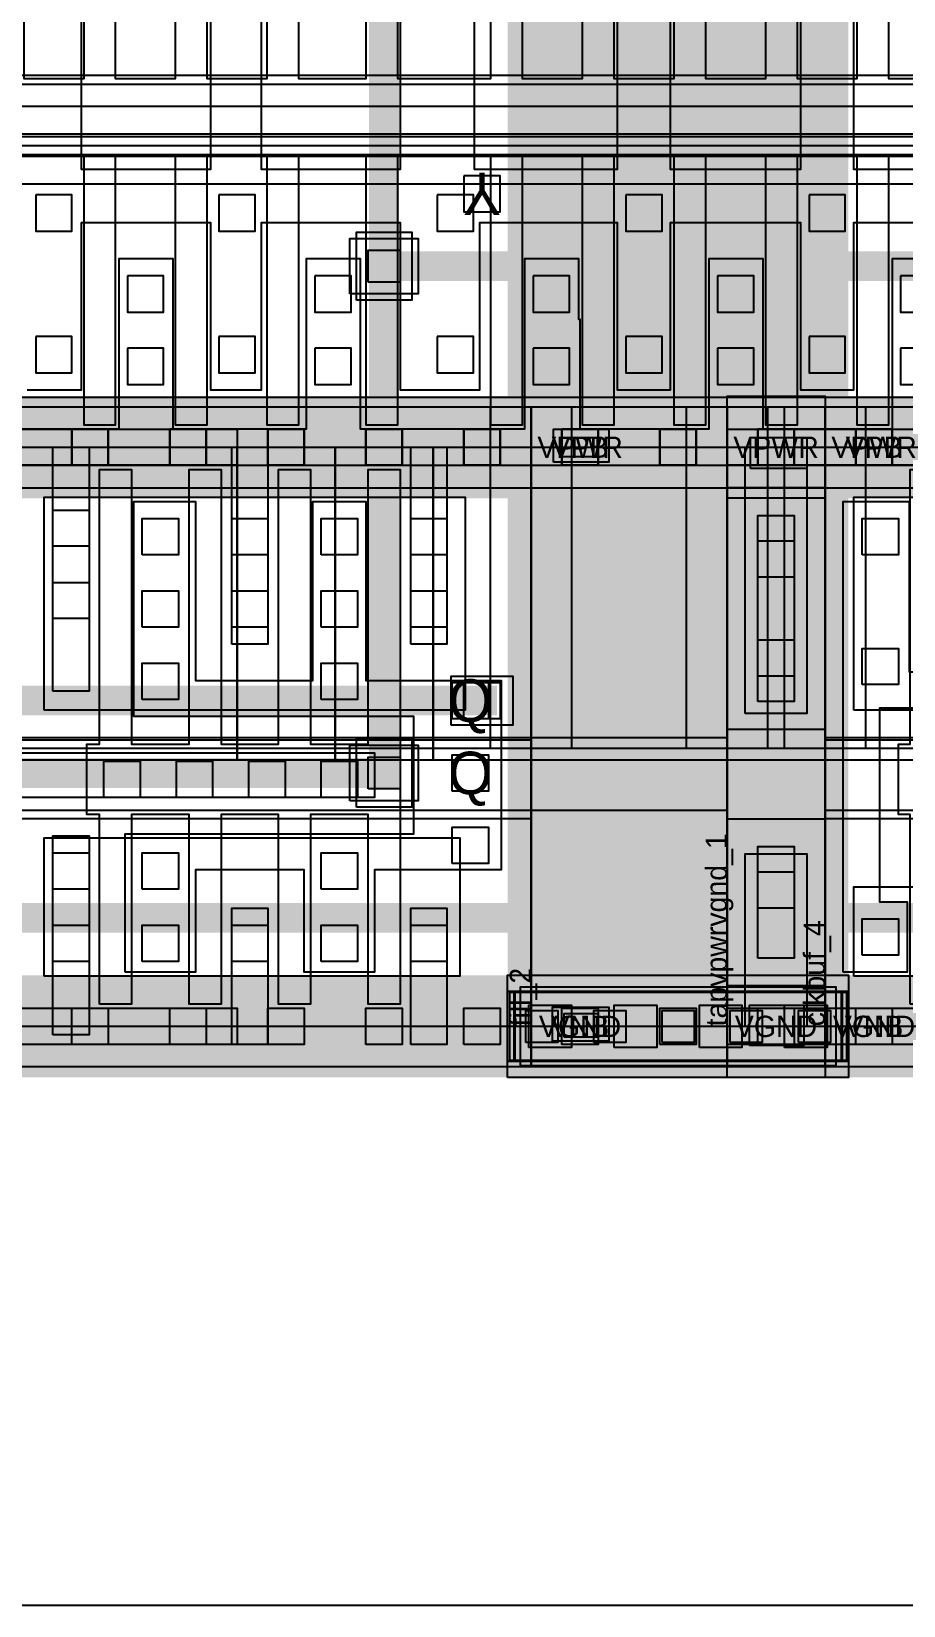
# Model space of a CAD drawing. Extents: x 0 to 50.5, y 0 to 99.5.
# Drawn here: x 11.91 to 16.01, y 0 to 7.39 of the extents above; entities that cross this region are included whole.
import ezdxf
from ezdxf.enums import TextEntityAlignment as Align

# ---------------------------------------------------------------- set-up
doc = ezdxf.new("R2010")
doc.units = 0
for name, color, linetype in [('L122D16', 13, 'CONTINUOUS'), ('L235D4', 32, 'CONTINUOUS'), ('L236D0', 12, 'CONTINUOUS'), ('L64D16', 14, 'CONTINUOUS'), ('L64D20', 26, 'CONTINUOUS'), ('L64D5', 19, 'CONTINUOUS'), ('L64D59', 18, 'CONTINUOUS'), ('L65D20', 22, 'CONTINUOUS'), ('L65D44', 31, 'CONTINUOUS'), ('L66D20', 16, 'CONTINUOUS'), ('L66D44', 21, 'CONTINUOUS'), ('L67D16', 29, 'CONTINUOUS'), ('L67D20', 8, 'CONTINUOUS'), ('L67D44', 9, 'CONTINUOUS'), ('L67D5', 17, 'CONTINUOUS'), ('L68D16', 15, 'CONTINUOUS'), ('L68D20', 6, 'CONTINUOUS'), ('L68D44', 7, 'CONTINUOUS'), ('L68D5', 20, 'CONTINUOUS'), ('L69D20', 4, 'CONTINUOUS'), ('L69D44', 5, 'CONTINUOUS'), ('L70D20', 2, 'CONTINUOUS'), ('L70D44', 3, 'CONTINUOUS'), ('L71D20', 1, 'CONTINUOUS'), ('L78D44', 24, 'CONTINUOUS'), ('L81D4', 28, 'CONTINUOUS'), ('L83D44', 30, 'CONTINUOUS'), ('L93D44', 25, 'CONTINUOUS'), ('L94D20', 27, 'CONTINUOUS'), ('L95D20', 23, 'CONTINUOUS')]:
    doc.layers.add(name, color=color, linetype=linetype)

# ---------------------------------------------------------------- blocks, each defined once
blk = doc.blocks.new('VIA_via2_3_1600_480_1_5_320_320')
at = {"layer": 'L68D20'}
blk.add_lwpolyline([(-0.8, -0.24), (-0.8, 0.24), (0.8, 0.24), (0.8, -0.24)], close=True, dxfattribs=at)
at = {"layer": 'L68D44'}
for points in [[(-0.715, -0.075), (-0.715, 0.075), (-0.565, 0.075), (-0.565, -0.075)], [(-0.395, -0.075), (-0.395, 0.075), (-0.245, 0.075), (-0.245, -0.075)], [(-0.075, -0.075), (-0.075, 0.075), (0.075, 0.075), (0.075, -0.075)], [(0.245, -0.075), (0.245, 0.075), (0.395, 0.075), (0.395, -0.075)], [(0.565, -0.075), (0.565, 0.075), (0.715, 0.075), (0.715, -0.075)]]:
    blk.add_lwpolyline(points, close=True, dxfattribs=at)
at = {"layer": 'L69D20'}
blk.add_lwpolyline([(-0.77, -0.16), (-0.77, 0.16), (0.77, 0.16), (0.77, -0.16)], close=True, dxfattribs=at)
blk = doc.blocks.new('VIA_via4_5_1600_480_1_4_400_400')
at = {"layer": 'L70D20'}
blk.add_lwpolyline([(-0.79, -0.16), (-0.79, 0.16), (0.79, 0.16), (0.79, -0.16)], close=True, dxfattribs=at)
at = {"layer": 'L70D44'}
for points in [[(-0.7, -0.1), (-0.7, 0.1), (-0.5, 0.1), (-0.5, -0.1)], [(-0.3, -0.1), (-0.3, 0.1), (-0.1, 0.1), (-0.1, -0.1)], [(0.1, -0.1), (0.1, 0.1), (0.3, 0.1), (0.3, -0.1)], [(0.5, -0.1), (0.5, 0.1), (0.7, 0.1), (0.7, -0.1)]]:
    blk.add_lwpolyline(points, close=True, dxfattribs=at)
at = {"layer": 'L71D20'}
blk.add_lwpolyline([(-0.8, -0.165), (-0.8, 0.165), (0.8, 0.165), (0.8, -0.165)], close=True, dxfattribs=at)
blk = doc.blocks.new('VIA_M1M2_PR')
at = {"layer": 'L68D20'}
blk.add_lwpolyline([(-0.16, -0.13), (-0.16, 0.13), (0.16, 0.13), (0.16, -0.13)], close=True, dxfattribs=at)
at = {"layer": 'L68D44'}
blk.add_lwpolyline([(-0.075, -0.075), (-0.075, 0.075), (0.075, 0.075), (0.075, -0.075)], close=True, dxfattribs=at)
at = {"layer": 'L69D20'}
blk.add_lwpolyline([(-0.13, -0.16), (-0.13, 0.16), (0.13, 0.16), (0.13, -0.16)], close=True, dxfattribs=at)
blk = doc.blocks.new('VIA_via3_4_1600_480_1_4_400_400')
at = {"layer": 'L69D20'}
blk.add_lwpolyline([(-0.74, -0.185), (-0.74, 0.185), (0.74, 0.185), (0.74, -0.185)], close=True, dxfattribs=at)
at = {"layer": 'L69D44'}
for points in [[(-0.7, -0.1), (-0.7, 0.1), (-0.5, 0.1), (-0.5, -0.1)], [(-0.3, -0.1), (-0.3, 0.1), (-0.1, 0.1), (-0.1, -0.1)], [(0.1, -0.1), (0.1, 0.1), (0.3, 0.1), (0.3, -0.1)], [(0.5, -0.1), (0.5, 0.1), (0.7, 0.1), (0.7, -0.1)]]:
    blk.add_lwpolyline(points, close=True, dxfattribs=at)
at = {"layer": 'L70D20'}
blk.add_lwpolyline([(-0.765, -0.165), (-0.765, 0.165), (0.765, 0.165), (0.765, -0.165)], close=True, dxfattribs=at)
blk = doc.blocks.new('VIA_L1M1_PR_MR')
at = {"layer": 'L67D20'}
blk.add_lwpolyline([(-0.085, -0.085), (-0.085, 0.085), (0.085, 0.085), (0.085, -0.085)], close=True, dxfattribs=at)
at = {"layer": 'L67D44'}
blk.add_lwpolyline([(-0.085, -0.085), (-0.085, 0.085), (0.085, 0.085), (0.085, -0.085)], close=True, dxfattribs=at)
at = {"layer": 'L68D20'}
blk.add_lwpolyline([(-0.145, -0.115), (-0.145, 0.115), (0.145, 0.115), (0.145, -0.115)], close=True, dxfattribs=at)
blk = doc.blocks.new('sky130_fd_sc_hd__clkinv_16')
at = {"layer": 'L236D0'}
blk.add_lwpolyline([(0, 0), (0, 2.72), (11.04, 2.72), (11.04, 0)], close=True, dxfattribs=at)
at = {"layer": 'L64D20'}
blk.add_lwpolyline([(-0.19, 1.305), (-0.19, 2.91), (11.23, 2.91), (11.23, 1.305)], close=True, dxfattribs=at)
at = {"layer": 'L65D20'}
blk.add_lwpolyline([(0.135, 1.485), (0.135, 2.485), (10.905, 2.485), (10.905, 1.485)], close=True, dxfattribs=at)
at = {"layer": 'L66D20'}
for points in [[(3.14, 1.35), (3.42, 1.35), (3.42, 2.615), (3.57, 2.615), (3.57, 1.35), (3.85, 1.35), (3.85, 2.615), (4, 2.615), (4, 1.35), (4.28, 1.35), (4.28, 2.615), (4.43, 2.615), (4.43, 1.35), (4.745, 1.35), (4.745, 2.615), (4.895, 2.615), (4.895, 1.35), (5.33, 1.35), (5.33, 2.615), (5.48, 2.615), (5.48, 1.35), (5.76, 1.35), (5.76, 2.615), (5.91, 2.615), (5.91, 1.35), (6.19, 1.35), (6.19, 2.615), (6.34, 2.615), (6.34, 1.35), (6.62, 1.35), (6.62, 2.615), (6.77, 2.615), (6.77, 1.35), (7.05, 1.35), (7.05, 2.615), (7.2, 2.615), (7.2, 1.35), (7.48, 1.35)], [(7.48, 0.99), (7.2, 0.99), (7.2, 0.105)], [(7.05, 0.105), (7.05, 0.99), (6.77, 0.99), (6.77, 0.105)], [(6.62, 0.105), (6.62, 0.99), (6.34, 0.99), (6.34, 0.105)], [(6.19, 0.105), (6.19, 0.99), (5.91, 0.99), (5.91, 0.105)], [(5.76, 0.105), (5.76, 0.99), (5.48, 0.99), (5.48, 0.105)], [(5.33, 0.105), (5.33, 0.99), (4.895, 0.99), (4.895, 0.105)], [(4.745, 0.105), (4.745, 0.99), (4.43, 0.99), (4.43, 0.105)], [(4.28, 0.105), (4.28, 0.99), (4, 0.99), (4, 0.105)], [(3.85, 0.105), (3.85, 0.99), (3.57, 0.99), (3.57, 0.105)], [(3.42, 0.105), (3.42, 0.99), (3.14, 0.99), (3.14, 0.105)]]:
    blk.add_lwpolyline(points, dxfattribs=at)
at = {"layer": 'L66D44'}
for points in [[(3.195, 2.2), (3.195, 2.37), (3.365, 2.37), (3.365, 2.2)], [(3.625, 2.255), (3.625, 2.425), (3.795, 2.425), (3.795, 2.255)], [(4.055, 2.2), (4.055, 2.37), (4.225, 2.37), (4.225, 2.2)], [(4.505, 2.255), (4.505, 2.425), (4.675, 2.425), (4.675, 2.255)], [(5.08, 2.2), (5.08, 2.37), (5.25, 2.37), (5.25, 2.2)], [(5.53, 2.255), (5.53, 2.425), (5.7, 2.425), (5.7, 2.255)], [(5.965, 2.2), (5.965, 2.37), (6.135, 2.37), (6.135, 2.2)], [(6.395, 2.255), (6.395, 2.425), (6.565, 2.425), (6.565, 2.255)], [(6.825, 2.2), (6.825, 2.37), (6.995, 2.37), (6.995, 2.2)], [(7.255, 2.255), (7.255, 2.425), (7.425, 2.425), (7.425, 2.255)], [(3.625, 1.915), (3.625, 2.085), (3.795, 2.085), (3.795, 1.915)], [(4.505, 1.915), (4.505, 2.085), (4.675, 2.085), (4.675, 1.915)], [(5.53, 1.915), (5.53, 2.085), (5.7, 2.085), (5.7, 1.915)], [(6.395, 1.915), (6.395, 2.085), (6.565, 2.085), (6.565, 1.915)], [(7.255, 1.915), (7.255, 2.085), (7.425, 2.085), (7.425, 1.915)], [(3.195, 1.535), (3.195, 1.705), (3.365, 1.705), (3.365, 1.535)], [(4.055, 1.535), (4.055, 1.705), (4.225, 1.705), (4.225, 1.535)], [(5.08, 1.535), (5.08, 1.705), (5.25, 1.705), (5.25, 1.535)], [(5.965, 1.535), (5.965, 1.705), (6.135, 1.705), (6.135, 1.535)], [(6.825, 1.535), (6.825, 1.705), (6.995, 1.705), (6.995, 1.535)]]:
    blk.add_lwpolyline(points, close=True, dxfattribs=at)
at = {"layer": 'L67D16'}
blk.add_lwpolyline([(5.205, 1.445), (5.205, 1.615), (5.375, 1.615), (5.375, 1.445)], close=True, dxfattribs=at)
at = {"layer": 'L67D20'}
for points in [[(0, 2.805), (11.04, 2.805)], [(7.47, 1.835), (7.215, 1.835), (7.215, 2.635), (6.61, 2.635), (6.61, 1.835), (6.355, 1.835), (6.355, 2.635), (5.75, 2.635), (5.75, 2.12), (5.745, 2.12), (5.745, 1.835), (5.49, 1.835), (5.49, 2.635), (4.72, 2.635), (4.72, 1.835), (4.465, 1.835), (4.465, 2.635), (3.84, 2.635), (3.84, 1.835), (3.585, 1.835), (3.585, 2.635), (2.98, 2.635)], [(3.155, 2.45), (3.41, 2.45), (3.41, 1.665), (4.015, 1.665), (4.015, 2.45), (4.255, 2.45), (4.255, 1.665), (4.905, 1.665), (4.905, 2.45), (5.28, 2.45), (5.28, 1.665), (5.925, 1.665), (5.925, 2.45), (6.175, 2.45), (6.175, 1.665), (6.785, 1.665), (6.785, 2.45), (7.035, 2.45), (7.035, 1.665), (7.645, 1.665)], [(7.645, 1.415), (7.035, 1.415), (7.035, 0.28)], [(6.785, 0.28), (6.785, 1.415), (6.175, 1.415), (6.175, 0.28)], [(5.925, 0.28), (5.925, 1.415), (5.255, 1.415), (5.255, 0.28)], [(4.905, 0.28), (4.905, 1.415), (4.255, 1.415), (4.255, 0.28)], [(4.015, 0.28), (4.015, 1.415), (3.41, 1.415), (3.41, 0.28)]]:
    blk.add_lwpolyline(points, dxfattribs=at)
at = {"layer": 'L67D44'}
for points in [[(3.365, 2.635), (3.365, 2.805), (3.535, 2.805), (3.535, 2.635)], [(3.825, 2.635), (3.825, 2.805), (3.995, 2.805), (3.995, 2.635)], [(4.285, 2.635), (4.285, 2.805), (4.455, 2.805), (4.455, 2.635)], [(4.745, 2.635), (4.745, 2.805), (4.915, 2.805), (4.915, 2.635)], [(5.205, 2.635), (5.205, 2.805), (5.375, 2.805), (5.375, 2.635)], [(5.665, 2.635), (5.665, 2.805), (5.835, 2.805), (5.835, 2.635)], [(6.125, 2.635), (6.125, 2.805), (6.295, 2.805), (6.295, 2.635)], [(6.585, 2.635), (6.585, 2.805), (6.755, 2.805), (6.755, 2.635)], [(7.045, 2.635), (7.045, 2.805), (7.215, 2.805), (7.215, 2.635)]]:
    blk.add_lwpolyline(points, close=True, dxfattribs=at)
at = {"layer": 'L68D20', "const_width": 0.48}
blk.add_lwpolyline([(0, 2.72), (11.04, 2.72)], dxfattribs=at)
at = {"layer": 'L68D20'}
blk.add_lwpolyline([(1.465, 1.075), (1.465, 1.305), (2.215, 1.305), (2.215, 1.26), (9.285, 1.26), (9.285, 1.305), (10.035, 1.305), (10.035, 1.075), (9.285, 1.075), (9.285, 1.12), (2.215, 1.12), (2.215, 1.075)], close=True, dxfattribs=at)
at = {"layer": 'L78D44'}
blk.add_lwpolyline([(0, 1.25), (0, 2.72), (11.04, 2.72), (11.04, 1.25)], close=True, dxfattribs=at)
at = {"layer": 'L81D4'}
blk.add_lwpolyline([(0, 0), (0, 2.72), (11.04, 2.72), (11.04, 0)], close=True, dxfattribs=at)
at = {"layer": 'L93D44'}
blk.add_lwpolyline([(0, -0.19), (0, 1.015), (11.04, 1.015), (11.04, -0.19)], close=True, dxfattribs=at)
at = {"layer": 'L94D20'}
blk.add_lwpolyline([(0, 1.355), (0, 2.91), (11.04, 2.91), (11.04, 1.355)], close=True, dxfattribs=at)
at = {"layer": 'L95D20'}
blk.add_lwpolyline([(0, 0.975), (0, 1.345), (11.04, 1.345), (11.04, 0.975)], close=True, dxfattribs=at)
at = {"layer": 'L67D5'}
blk.add_text('Y', height=0.2, dxfattribs=at).set_placement((5.29, 1.53), align=Align.MIDDLE_CENTER)
blk = doc.blocks.new('sky130_fd_sc_hd__dfrtp_4')
at = {"layer": 'L236D0'}
blk.add_lwpolyline([(0, 0), (0, 2.72), (10.58, 2.72), (10.58, 0)], close=True, dxfattribs=at)
at = {"layer": 'L64D20'}
blk.add_lwpolyline([(-0.19, 1.305), (-0.19, 2.91), (10.77, 2.91), (10.77, 1.305)], close=True, dxfattribs=at)
at = {"layer": 'L65D20'}
for points in [[(8.295, 1.485), (8.295, 2.485), (10.27, 2.485), (10.27, 1.485)], [(8.295, 0.235), (8.295, 0.885), (10.245, 0.885), (10.245, 0.235)]]:
    blk.add_lwpolyline(points, close=True, dxfattribs=at)
at = {"layer": 'L66D20'}
blk.add_lwpolyline([(8.555, 0.105), (8.555, 0.995), (8.495, 0.995), (8.495, 1.325), (8.555, 1.325), (8.555, 2.615), (8.705, 2.615), (8.705, 1.325), (8.975, 1.325), (8.975, 2.615), (9.125, 2.615), (9.125, 1.325), (9.395, 1.325), (9.395, 2.615), (9.545, 2.615), (9.545, 1.325), (9.815, 1.325), (9.815, 2.615), (9.965, 2.615), (9.965, 0.105), (9.815, 0.105), (9.815, 0.995), (9.545, 0.995), (9.545, 0.105), (9.395, 0.105), (9.395, 0.995), (9.125, 0.995), (9.125, 0.105), (8.975, 0.105), (8.975, 0.995), (8.705, 0.995), (8.705, 0.105)], close=True, dxfattribs=at)
at = {"layer": 'L66D44'}
for points in [[(8.335, 2.255), (8.335, 2.425), (8.505, 2.425), (8.505, 2.255)], [(8.755, 2.215), (8.755, 2.385), (8.925, 2.385), (8.925, 2.215)], [(9.175, 2.215), (9.175, 2.385), (9.345, 2.385), (9.345, 2.215)], [(9.595, 2.215), (9.595, 2.385), (9.765, 2.385), (9.765, 2.215)], [(10.015, 2.215), (10.015, 2.385), (10.185, 2.385), (10.185, 2.215)], [(8.335, 1.915), (8.335, 2.085), (8.505, 2.085), (8.505, 1.915)], [(8.755, 1.875), (8.755, 2.045), (8.925, 2.045), (8.925, 1.875)], [(9.175, 1.875), (9.175, 2.045), (9.345, 2.045), (9.345, 1.875)], [(9.595, 1.875), (9.595, 2.045), (9.765, 2.045), (9.765, 1.875)], [(10.015, 1.875), (10.015, 2.045), (10.185, 2.045), (10.185, 1.875)], [(8.755, 1.535), (8.755, 1.705), (8.925, 1.705), (8.925, 1.535)], [(9.595, 1.535), (9.595, 1.705), (9.765, 1.705), (9.765, 1.535)], [(8.575, 1.075), (8.575, 1.245), (8.745, 1.245), (8.745, 1.075)], [(8.915, 1.075), (8.915, 1.245), (9.085, 1.245), (9.085, 1.075)], [(9.255, 1.075), (9.255, 1.245), (9.425, 1.245), (9.425, 1.075)], [(9.595, 1.075), (9.595, 1.245), (9.765, 1.245), (9.765, 1.075)], [(8.335, 0.645), (8.335, 0.815), (8.505, 0.815), (8.505, 0.645)], [(8.755, 0.645), (8.755, 0.815), (8.925, 0.815), (8.925, 0.645)], [(9.595, 0.645), (9.595, 0.815), (9.765, 0.815), (9.765, 0.645)], [(8.335, 0.305), (8.335, 0.475), (8.505, 0.475), (8.505, 0.305)], [(8.755, 0.305), (8.755, 0.475), (8.925, 0.475), (8.925, 0.305)], [(9.175, 0.305), (9.175, 0.475), (9.345, 0.475), (9.345, 0.305)], [(9.595, 0.305), (9.595, 0.475), (9.765, 0.475), (9.765, 0.305)], [(10.015, 0.305), (10.015, 0.475), (10.185, 0.475), (10.185, 0.305)]]:
    blk.add_lwpolyline(points, close=True, dxfattribs=at)
at = {"layer": 'L67D16'}
for points in [[(10.21, 1.445), (10.21, 1.615), (10.38, 1.615), (10.38, 1.445)], [(10.21, 1.105), (10.21, 1.275), (10.38, 1.275), (10.38, 1.105)], [(10.21, 0.765), (10.21, 0.935), (10.38, 0.935), (10.38, 0.765)]]:
    blk.add_lwpolyline(points, close=True, dxfattribs=at)
at = {"layer": 'L67D20'}
for points in [[(1.85, 2.175), (1.85, 2.635), (0, 2.635), (0, 2.805), (9.2, 2.805), (9.2, 2.635), (2.1, 2.635), (2.1, 2.175)], [(8.335, 1.575), (8.335, 2.72), (8.505, 2.72), (8.505, 1.575)], [(9.175, 1.795), (9.175, 2.72), (9.345, 2.72), (9.345, 1.795)], [(10.015, 1.795), (10.015, 2.72), (10.185, 2.72), (10.185, 1.795)], [(8.675, 0.255), (8.675, 0.905), (10.03, 0.905), (10.03, 1.455), (8.715, 1.455), (8.715, 2.465), (9.005, 2.465), (9.005, 1.625), (9.555, 1.625), (9.555, 2.465), (9.805, 2.465), (9.805, 1.625), (10.44, 1.625), (10.44, 0.735), (9.845, 0.735), (9.845, 0.255), (9.515, 0.255), (9.515, 0.735), (9.005, 0.735), (9.005, 0.255)], [(7.065, 0.295), (7.065, 0.695), (6.705, 0.695), (6.705, 1.145), (6.925, 1.145), (6.925, 0.865), (7.235, 0.865), (7.235, 0.465), (7.815, 0.465), (7.815, 1.295), (7.99, 1.295), (7.99, 1.915), (7.36, 1.915), (7.36, 2.375), (7.53, 2.375), (7.53, 2.085), (8.16, 2.085), (8.16, 1.285), (9.845, 1.285), (9.845, 1.075), (8.14, 1.075), (8.14, 0.82), (8.135, 0.82), (8.135, 0.295)], [(8.335, -0.04), (8.335, 0.895), (8.505, 0.895), (8.505, -0.04)], [(9.175, -0.085), (9.175, 0.555), (9.345, 0.555), (9.345, -0.085)], [(10.015, -0.085), (10.015, 0.555), (10.185, 0.555), (10.185, -0.085)], [(0, -0.085), (0, 0.085), (9.2, 0.085), (9.2, -0.085)]]:
    blk.add_lwpolyline(points, close=True, dxfattribs=at)
at = {"layer": 'L67D20', "const_width": 0.17}
for points in [[(9.2, 2.72), (9.66, 2.72)], [(9.66, 2.72), (10.12, 2.72)], [(10.12, 2.72), (10.58, 2.72)], [(9.2, 0), (9.66, 0)], [(9.66, 0), (10.12, 0)], [(10.12, 0), (10.58, 0)]]:
    blk.add_lwpolyline(points, dxfattribs=at)
at = {"layer": 'L67D44'}
for points in [[(8.425, 2.635), (8.425, 2.805), (8.595, 2.805), (8.595, 2.635)], [(8.885, 2.635), (8.885, 2.805), (9.055, 2.805), (9.055, 2.635)], [(9.345, 2.635), (9.345, 2.805), (9.515, 2.805), (9.515, 2.635)], [(9.805, 2.635), (9.805, 2.805), (9.975, 2.805), (9.975, 2.635)], [(10.265, 2.635), (10.265, 2.805), (10.435, 2.805), (10.435, 2.635)], [(8.425, -0.085), (8.425, 0.085), (8.595, 0.085), (8.595, -0.085)], [(8.885, -0.085), (8.885, 0.085), (9.055, 0.085), (9.055, -0.085)], [(9.345, -0.085), (9.345, 0.085), (9.515, 0.085), (9.515, -0.085)], [(9.805, -0.085), (9.805, 0.085), (9.975, 0.085), (9.975, -0.085)], [(10.265, -0.085), (10.265, 0.085), (10.435, 0.085), (10.435, -0.085)]]:
    blk.add_lwpolyline(points, close=True, dxfattribs=at)
at = {"layer": 'L68D20', "const_width": 0.48}
for points in [[(0, 2.72), (9.2, 2.72)], [(9.2, 2.72), (9.66, 2.72)], [(9.66, 2.72), (10.12, 2.72)], [(10.12, 2.72), (10.58, 2.72)], [(0, 0), (9.2, 0)], [(9.2, 0), (9.66, 0)], [(9.66, 0), (10.12, 0)], [(10.12, 0), (10.58, 0)]]:
    blk.add_lwpolyline(points, dxfattribs=at)
at = {"layer": 'L78D44'}
for points in [[(0, 1.25), (0, 2.72), (9.2, 2.72), (9.2, 1.25)], [(9.2, 1.25), (9.2, 2.72), (9.66, 2.72), (9.66, 1.25)], [(9.66, 1.25), (9.66, 2.72), (10.12, 2.72), (10.12, 1.25)], [(10.12, 1.25), (10.12, 2.72), (10.58, 2.72), (10.58, 1.25)]]:
    blk.add_lwpolyline(points, close=True, dxfattribs=at)
at = {"layer": 'L81D4'}
blk.add_lwpolyline([(0, 0), (0, 2.72), (10.58, 2.72), (10.58, 0)], close=True, dxfattribs=at)
at = {"layer": 'L93D44'}
blk.add_lwpolyline([(0, -0.19), (0, 1.015), (10.58, 1.015), (10.58, -0.19)], close=True, dxfattribs=at)
at = {"layer": 'L94D20'}
blk.add_lwpolyline([(8.155, 1.355), (8.155, 1.935), (5.825, 1.935), (5.825, 1.515), (4.885, 1.515), (4.885, 1.935), (1.35, 1.935), (1.35, 1.685), (0, 1.685), (0, 2.91), (10.58, 2.91), (10.58, 1.355)], close=True, dxfattribs=at)
at = {"layer": 'L95D20'}
blk.add_lwpolyline([(7.84, 1.345), (10.58, 1.345), (10.58, 0.975), (7.455, 0.975)], dxfattribs=at)
at = {"layer": 'L67D5'}
for p in [(10.295, 1.53), (10.295, 1.19)]:
    blk.add_text('Q', height=0.2, dxfattribs=at).set_placement(p, align=Align.MIDDLE_CENTER)
blk = doc.blocks.new('sky130_fd_sc_hd__fill_2')
at = {"layer": 'L122D16'}
blk.add_lwpolyline([(0.155, -0.05), (0.155, 0.06), (0.315, 0.06), (0.315, -0.05)], close=True, dxfattribs=at)
at = {"layer": 'L64D16'}
blk.add_lwpolyline([(0.14, 2.675), (0.14, 2.765), (0.31, 2.765), (0.31, 2.675)], close=True, dxfattribs=at)
at = {"layer": 'L64D20'}
blk.add_lwpolyline([(-0.19, 1.305), (-0.19, 2.91), (1.11, 2.91), (1.11, 1.305)], close=True, dxfattribs=at)
at = {"layer": 'L67D20', "const_width": 0.17}
for points in [[(0, 2.72), (0.92, 2.72)], [(0, 0), (0.92, 0)]]:
    blk.add_lwpolyline(points, dxfattribs=at)
at = {"layer": 'L67D44'}
for points in [[(0.145, 2.635), (0.145, 2.805), (0.315, 2.805), (0.315, 2.635)], [(0.605, 2.635), (0.605, 2.805), (0.775, 2.805), (0.775, 2.635)], [(0.145, -0.085), (0.145, 0.085), (0.315, 0.085), (0.315, -0.085)], [(0.605, -0.085), (0.605, 0.085), (0.775, 0.085), (0.775, -0.085)]]:
    blk.add_lwpolyline(points, close=True, dxfattribs=at)
at = {"layer": 'L68D16'}
for points in [[(0.105, 2.65), (0.105, 2.805), (0.365, 2.805), (0.365, 2.65)], [(0.1, -0.07), (0.1, 0.09), (0.365, 0.09), (0.365, -0.07)]]:
    blk.add_lwpolyline(points, close=True, dxfattribs=at)
at = {"layer": 'L68D20', "const_width": 0.48}
for points in [[(0, 2.72), (0.92, 2.72)], [(0, 0), (0.92, 0)]]:
    blk.add_lwpolyline(points, dxfattribs=at)
at = {"layer": 'L78D44'}
blk.add_lwpolyline([(0, 1.25), (0, 2.72), (0.92, 2.72), (0.92, 1.25)], close=True, dxfattribs=at)
at = {"layer": 'L81D4'}
blk.add_lwpolyline([(0, 0), (0, 2.72), (0.92, 2.72), (0.92, 0)], close=True, dxfattribs=at)
at = {"layer": 'L93D44'}
blk.add_lwpolyline([(0, -0.19), (0, 1.015), (0.92, 1.015), (0.92, -0.19)], close=True, dxfattribs=at)
at = {"layer": 'L94D20'}
blk.add_lwpolyline([(0, 1.355), (0, 2.91), (0.92, 2.91), (0.92, 1.355)], close=True, dxfattribs=at)
at = {"layer": 'L64D5'}
blk.add_text('VPB', height=0.1, dxfattribs=at).set_placement((0.23, 2.72), align=Align.MIDDLE_CENTER)
at = {"layer": 'L64D59'}
blk.add_text('VNB', height=0.1, dxfattribs=at).set_placement((0.23, 0), align=Align.MIDDLE_CENTER)
at = {"layer": 'L68D5'}
for s, p in [('VPWR', (0.23, 2.72)), ('VGND', (0.23, 0))]:
    blk.add_text(s, height=0.1, dxfattribs=at).set_placement(p, align=Align.MIDDLE_CENTER)
at = {"layer": 'L83D44'}
blk.add_text('fill_2', height=0.1, rotation=90, dxfattribs=at).set_placement((0, 0))
blk = doc.blocks.new('sky130_fd_sc_hd__tapvpwrvgnd_1')
at = {"layer": 'L64D20'}
blk.add_lwpolyline([(-0.19, 1.305), (-0.19, 2.91), (0.65, 2.91), (0.65, 1.305)], close=True, dxfattribs=at)
at = {"layer": 'L65D44'}
for points in [[(0.145, 1.525), (0.145, 2.4), (0.315, 2.4), (0.315, 1.525)], [(0.145, 0.32), (0.145, 0.845), (0.315, 0.845), (0.315, 0.32)]]:
    blk.add_lwpolyline(points, close=True, dxfattribs=at)
at = {"layer": 'L66D44'}
for points in [[(0.145, 2.11), (0.145, 2.28), (0.315, 2.28), (0.315, 2.11)], [(0.145, 1.645), (0.145, 1.815), (0.315, 1.815), (0.315, 1.645)], [(0.145, 0.555), (0.145, 0.725), (0.315, 0.725), (0.315, 0.555)]]:
    blk.add_lwpolyline(points, close=True, dxfattribs=at)
at = {"layer": 'L67D20'}
for points in [[(0, 2.635), (0, 2.805), (0.46, 2.805), (0.46, 2.635)], [(0.085, 1.47), (0.085, 2.72), (0.375, 2.72), (0.375, 1.47)], [(0.085, 0), (0.085, 0.81), (0.375, 0.81), (0.375, 0)], [(0, -0.085), (0, 0.085), (0.46, 0.085), (0.46, -0.085)]]:
    blk.add_lwpolyline(points, close=True, dxfattribs=at)
at = {"layer": 'L67D44'}
for points in [[(0.145, 2.635), (0.145, 2.805), (0.315, 2.805), (0.315, 2.635)], [(0.145, -0.085), (0.145, 0.085), (0.315, 0.085), (0.315, -0.085)]]:
    blk.add_lwpolyline(points, close=True, dxfattribs=at)
at = {"layer": 'L68D16'}
for points in [[(0.11, 2.62), (0.11, 2.765), (0.375, 2.765), (0.375, 2.62)], [(0.105, -0.09), (0.105, 0.1), (0.36, 0.1), (0.36, -0.09)]]:
    blk.add_lwpolyline(points, close=True, dxfattribs=at)
at = {"layer": 'L68D20'}
for points in [[(0, 2.48), (0, 2.96), (0.46, 2.96), (0.46, 2.48)], [(0, -0.24), (0, 0.24), (0.46, 0.24), (0.46, -0.24)]]:
    blk.add_lwpolyline(points, close=True, dxfattribs=at)
at = {"layer": 'L78D44'}
blk.add_lwpolyline([(0, 1.25), (0, 2.72), (0.46, 2.72), (0.46, 1.25)], close=True, dxfattribs=at)
at = {"layer": 'L81D4'}
blk.add_lwpolyline([(0, 0), (0, 2.72), (0.46, 2.72), (0.46, 0)], close=True, dxfattribs=at)
at = {"layer": 'L93D44'}
for points in [[(0, 1.395), (0, 2.53), (0.46, 2.53), (0.46, 1.395)], [(0, -0.19), (0, 0.19), (0.46, 0.19), (0.46, -0.19)]]:
    blk.add_lwpolyline(points, close=True, dxfattribs=at)
at = {"layer": 'L94D20'}
for points in [[(0, 2.53), (0, 2.91), (0.46, 2.91), (0.46, 2.53)], [(0, 0.19), (0, 0.975), (0.46, 0.975), (0.46, 0.19)]]:
    blk.add_lwpolyline(points, close=True, dxfattribs=at)
at = {"layer": 'L68D5'}
for s, p in [('VPWR', (0.23, 2.72)), ('VGND', (0.23, 0))]:
    blk.add_text(s, height=0.1, dxfattribs=at).set_placement(p, align=Align.MIDDLE_CENTER)
at = {"layer": 'L83D44'}
blk.add_text('tapvpwrvgnd_1', height=0.1, rotation=90, dxfattribs=at).set_placement((0, 0))
blk = doc.blocks.new('sky130_fd_sc_hd__clkbuf_4')
at = {"layer": 'L122D16'}
blk.add_lwpolyline([(0.145, -0.085), (0.145, 0.085), (0.315, 0.085), (0.315, -0.085)], close=True, dxfattribs=at)
at = {"layer": 'L236D0'}
blk.add_lwpolyline([(0, 0), (0, 2.72), (2.76, 2.72), (2.76, 0)], close=True, dxfattribs=at)
at = {"layer": 'L64D16'}
blk.add_lwpolyline([(0.145, 2.635), (0.145, 2.805), (0.315, 2.805), (0.315, 2.635)], close=True, dxfattribs=at)
at = {"layer": 'L64D20'}
blk.add_lwpolyline([(-0.19, 1.305), (-0.19, 2.91), (2.95, 2.91), (2.95, 1.305)], close=True, dxfattribs=at)
at = {"layer": 'L65D20'}
for points in [[(0.135, 1.485), (0.135, 2.485), (2.62, 2.485), (2.62, 1.485)], [(0.135, 0.235), (0.135, 0.655), (2.615, 0.655), (2.615, 0.235)]]:
    blk.add_lwpolyline(points, close=True, dxfattribs=at)
at = {"layer": 'L66D20'}
for points in [[(0.4, 0.105), (0.4, 0.995), (0.345, 0.995), (0.345, 1.325), (0.4, 1.325), (0.4, 2.615), (0.55, 2.615), (0.55, 1.325), (0.645, 1.325), (0.645, 0.995), (0.55, 0.995), (0.55, 0.105)], [(0.885, 0.105), (0.885, 1.05), (0.88, 1.05), (0.88, 2.615), (1.03, 2.615), (1.03, 1.295), (1.31, 1.295), (1.31, 2.615), (1.46, 2.615), (1.46, 1.295), (1.74, 1.295), (1.74, 2.615), (1.89, 2.615), (1.89, 1.295), (2.17, 1.295), (2.17, 2.615), (2.32, 2.615), (2.32, 1.185), (2.325, 1.185), (2.325, 0.105), (2.175, 0.105), (2.175, 1.02), (1.895, 1.02), (1.895, 0.105), (1.745, 0.105), (1.745, 1.02), (1.465, 1.02), (1.465, 0.105), (1.315, 0.105), (1.315, 1.02), (1.035, 1.02), (1.035, 0.105)]]:
    blk.add_lwpolyline(points, close=True, dxfattribs=at)
at = {"layer": 'L66D44'}
for points in [[(0.175, 2.215), (0.175, 2.385), (0.345, 2.385), (0.345, 2.215)], [(0.605, 2.255), (0.605, 2.425), (0.775, 2.425), (0.775, 2.255)], [(1.515, 2.255), (1.515, 2.425), (1.685, 2.425), (1.685, 2.255)], [(1.945, 2.215), (1.945, 2.385), (2.115, 2.385), (2.115, 2.215)], [(2.375, 2.185), (2.375, 2.355), (2.545, 2.355), (2.545, 2.185)], [(1.085, 2.08), (1.085, 2.25), (1.255, 2.25), (1.255, 2.08)], [(0.605, 1.915), (0.605, 2.085), (0.775, 2.085), (0.775, 1.915)], [(1.945, 1.875), (1.945, 2.045), (2.115, 2.045), (2.115, 1.875)], [(2.375, 1.845), (2.375, 2.015), (2.545, 2.015), (2.545, 1.845)], [(0.175, 1.605), (0.175, 1.775), (0.345, 1.775), (0.345, 1.605)], [(1.945, 1.535), (1.945, 1.705), (2.115, 1.705), (2.115, 1.535)], [(0.425, 1.075), (0.425, 1.245), (0.595, 1.245), (0.595, 1.075)], [(1.155, 1.075), (1.155, 1.245), (1.325, 1.245), (1.325, 1.075)], [(1.495, 1.075), (1.495, 1.245), (1.665, 1.245), (1.665, 1.075)], [(1.835, 1.075), (1.835, 1.245), (2.005, 1.245), (2.005, 1.075)], [(1.09, 0.425), (1.09, 0.595), (1.26, 0.595), (1.26, 0.425)], [(1.95, 0.425), (1.95, 0.595), (2.12, 0.595), (2.12, 0.425)], [(0.175, 0.335), (0.175, 0.505), (0.345, 0.505), (0.345, 0.335)], [(0.605, 0.315), (0.605, 0.485), (0.775, 0.485), (0.775, 0.315)], [(1.52, 0.315), (1.52, 0.485), (1.69, 0.485), (1.69, 0.315)], [(2.38, 0.315), (2.38, 0.485), (2.55, 0.485), (2.55, 0.315)]]:
    blk.add_lwpolyline(points, close=True, dxfattribs=at)
at = {"layer": 'L67D16'}
for points in [[(1.985, 1.445), (1.985, 1.615), (2.155, 1.615), (2.155, 1.445)], [(0.605, 1.105), (0.605, 1.275), (0.775, 1.275), (0.775, 1.105)], [(2.445, 1.105), (2.445, 1.275), (2.615, 1.275), (2.615, 1.105)], [(0.605, 0.765), (0.605, 0.935), (0.775, 0.935), (0.775, 0.765)], [(2.445, 0.765), (2.445, 0.935), (2.615, 0.935), (2.615, 0.765)]]:
    blk.add_lwpolyline(points, close=True, dxfattribs=at)
at = {"layer": 'L67D20'}
for points in [[(2.335, 1.765), (2.335, 2.635), (1.73, 2.635), (1.73, 2.175), (1.475, 2.175), (1.475, 2.635), (0.875, 2.635), (0.875, 1.835), (0.565, 1.835), (0.565, 2.635), (0, 2.635), (0, 2.805), (2.76, 2.805), (2.76, 2.635), (2.62, 2.635), (2.62, 1.765)], [(0.085, 0.255), (0.085, 2.465), (0.395, 2.465), (0.395, 1.665), (1.115, 1.665), (1.115, 1.245), (2.085, 1.245), (2.085, 1.075), (0.945, 1.075), (0.945, 1.495), (0.255, 1.495), (0.255, 0.585), (0.385, 0.585), (0.385, 0.255)], [(1.01, 0.345), (1.01, 0.905), (2.255, 0.905), (2.255, 1.415), (1.905, 1.415), (1.905, 1.835), (1.045, 1.835), (1.045, 2.465), (1.305, 2.465), (1.305, 2.005), (1.905, 2.005), (1.905, 2.465), (2.165, 2.465), (2.165, 1.585), (2.66, 1.585), (2.66, 0.735), (2.165, 0.735), (2.165, 0.345), (1.905, 0.345), (1.905, 0.735), (1.305, 0.735), (1.305, 0.345)], [(0.425, 0.755), (0.425, 1.325), (0.775, 1.325), (0.775, 0.755)], [(0, -0.085), (0, 0.085), (0.555, 0.085), (0.555, 0.565), (0.83, 0.565), (0.83, 0.085), (1.475, 0.085), (1.475, 0.565), (1.73, 0.565), (1.73, 0.085), (2.335, 0.085), (2.335, 0.565), (2.615, 0.565), (2.615, 0.085), (2.76, 0.085), (2.76, -0.085)]]:
    blk.add_lwpolyline(points, close=True, dxfattribs=at)
at = {"layer": 'L67D44'}
for points in [[(0.145, 2.635), (0.145, 2.805), (0.315, 2.805), (0.315, 2.635)], [(0.605, 2.635), (0.605, 2.805), (0.775, 2.805), (0.775, 2.635)], [(1.065, 2.635), (1.065, 2.805), (1.235, 2.805), (1.235, 2.635)], [(1.525, 2.635), (1.525, 2.805), (1.695, 2.805), (1.695, 2.635)], [(1.985, 2.635), (1.985, 2.805), (2.155, 2.805), (2.155, 2.635)], [(2.445, 2.635), (2.445, 2.805), (2.615, 2.805), (2.615, 2.635)], [(0.145, -0.085), (0.145, 0.085), (0.315, 0.085), (0.315, -0.085)], [(0.605, -0.085), (0.605, 0.085), (0.775, 0.085), (0.775, -0.085)], [(1.065, -0.085), (1.065, 0.085), (1.235, 0.085), (1.235, -0.085)], [(1.525, -0.085), (1.525, 0.085), (1.695, 0.085), (1.695, -0.085)], [(1.985, -0.085), (1.985, 0.085), (2.155, 0.085), (2.155, -0.085)], [(2.445, -0.085), (2.445, 0.085), (2.615, 0.085), (2.615, -0.085)]]:
    blk.add_lwpolyline(points, close=True, dxfattribs=at)
at = {"layer": 'L68D16'}
for points in [[(0.145, 2.635), (0.145, 2.805), (0.315, 2.805), (0.315, 2.635)], [(0.145, -0.085), (0.145, 0.085), (0.315, 0.085), (0.315, -0.085)]]:
    blk.add_lwpolyline(points, close=True, dxfattribs=at)
at = {"layer": 'L68D20', "const_width": 0.48}
for points in [[(0, 2.72), (2.76, 2.72)], [(0, 0), (2.76, 0)]]:
    blk.add_lwpolyline(points, dxfattribs=at)
at = {"layer": 'L78D44'}
blk.add_lwpolyline([(0, 1.25), (0, 2.72), (2.76, 2.72), (2.76, 1.25)], close=True, dxfattribs=at)
at = {"layer": 'L81D4'}
blk.add_lwpolyline([(0, 0), (0, 2.72), (2.76, 2.72), (2.76, 0)], close=True, dxfattribs=at)
at = {"layer": 'L93D44'}
blk.add_lwpolyline([(0, -0.19), (0, 1.015), (2.76, 1.015), (2.76, -0.19)], close=True, dxfattribs=at)
at = {"layer": 'L94D20'}
blk.add_lwpolyline([(0, 1.355), (0, 2.91), (2.76, 2.91), (2.76, 1.355)], close=True, dxfattribs=at)
at = {"layer": 'L95D20'}
blk.add_lwpolyline([(0, 0.975), (0, 1.345), (2.76, 1.345), (2.76, 0.975)], close=True, dxfattribs=at)
at = {"layer": 'L64D5'}
blk.add_text('VPB', height=0.1, dxfattribs=at).set_placement((0.23, 2.72), align=Align.MIDDLE_CENTER)
at = {"layer": 'L64D59'}
blk.add_text('VNB', height=0.1, dxfattribs=at).set_placement((0.23, 0), align=Align.MIDDLE_CENTER)
at = {"layer": 'L67D5'}
for s, p in [('X', (2.07, 1.53)), ('A', (0.69, 1.19)), ('X', (2.53, 1.19)), ('A', (0.69, 0.85)), ('X', (2.53, 0.85))]:
    blk.add_text(s, height=0.1, dxfattribs=at).set_placement(p, align=Align.MIDDLE_CENTER)
at = {"layer": 'L68D5'}
for s, p in [('VPWR', (0.23, 2.72)), ('VGND', (0.23, 0))]:
    blk.add_text(s, height=0.1, dxfattribs=at).set_placement(p, align=Align.MIDDLE_CENTER)
at = {"layer": 'L83D44'}
blk.add_text('clkbuf_4', height=0.1, rotation=90, dxfattribs=at).set_placement((0, 0))

msp = doc.modelspace()

# ---------------------------------------------------------------- linework, layer by layer
at = {"layer": 'L235D4'}
msp.add_lwpolyline([(0, 0), (0, 99.045), (50.525, 99.045), (50.525, 0)], close=True, dxfattribs=at)
at = {"layer": 'L68D20'}
for points, const_width in [([(13.5, 6.29), (19.16, 6.29)], 0.14), ([(1.38, 5.44), (49.22, 5.44)], 0.48), ([(7.06, 4.25), (14.1, 4.25)], 0.14), ([(10.81, 3.91), (13.64, 3.91)], 0.14), ([(10.28, 3.23), (16.4, 3.23)], 0.14), ([(1.38, 2.72), (49.22, 2.72)], 0.48)]:
    msp.add_lwpolyline(points, dxfattribs=dict(at, const_width=const_width))
at = {"layer": 'L69D20'}
for points, const_width in [([(13.57, 6.22), (13.57, 8.74)], 0.14), ([(13.57, 3.84), (13.57, 6.36)], 0.14), ([(14.18, 2.72), (15.72, 2.72)], 0.37)]:
    msp.add_lwpolyline(points, dxfattribs=dict(at, const_width=const_width))
at = {"layer": 'L70D20', "const_width": 0.33}
msp.add_lwpolyline([(14.16, 2.72), (15.74, 2.72)], dxfattribs=at)
at = {"layer": 'L71D20', "const_width": 1.6}
msp.add_lwpolyline([(14.95, 2.48), (14.95, 98.72)], dxfattribs=at)

# ---------------------------------------------------------------- block references
at = {"yscale": -1}
msp.add_blockref('sky130_fd_sc_hd__clkinv_16', (8.74, 8.16), dxfattribs=at)
for name, p in [('VIA_M1M2_PR', (13.57, 6.29)), ('sky130_fd_sc_hd__dfrtp_4', (3.68, 2.72)), ('sky130_fd_sc_hd__fill_2', (14.26, 2.72)), ('sky130_fd_sc_hd__tapvpwrvgnd_1', (15.18, 2.72)), ('sky130_fd_sc_hd__clkbuf_4', (15.64, 2.72)), ('VIA_L1M1_PR_MR', (14.03, 4.25)), ('VIA_M1M2_PR', (13.57, 3.91)), ('VIA_via2_3_1600_480_1_5_320_320', (14.95, 2.72)), ('VIA_via4_5_1600_480_1_4_400_400', (14.95, 2.72)), ('VIA_via3_4_1600_480_1_4_400_400', (14.95, 2.72))]:
    msp.add_blockref(name, p)

doc.saveas('drawing.dxf')
